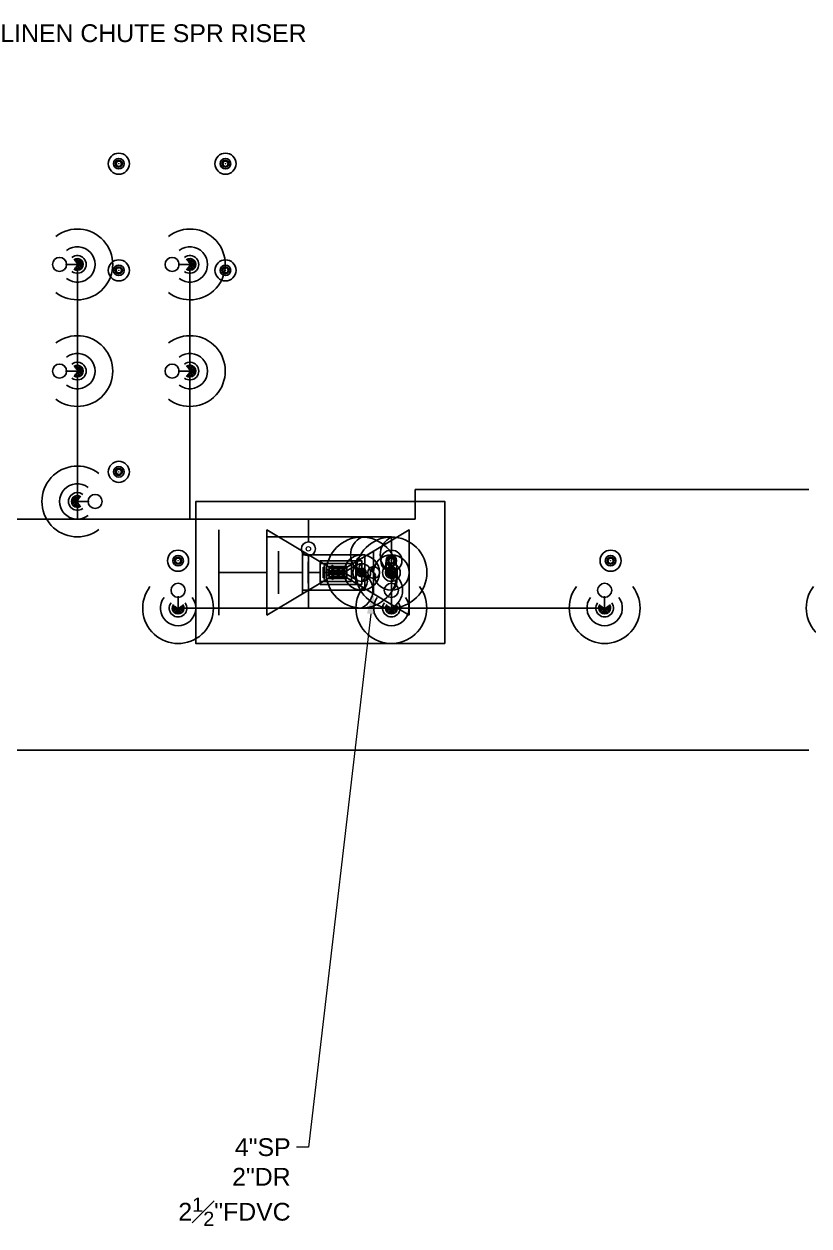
# Model space of a CAD drawing. Extents: x -3559 to 4847, y -109 to 1048.
# Drawn here: x -1932 to -1402, y -109 to 702 of the extents above; entities that cross this region are included whole.
import ezdxf
from ezdxf import colors
from ezdxf.entities.mleader import LeaderData, LeaderLine
from ezdxf.math import Vec2, Vec3

# ---------------------------------------------------------------- set-up
doc = ezdxf.new("R2010")
doc.units = 0
doc.header["$LTSCALE"] = 48
doc.header["$MEASUREMENT"] = 0
for name, color, linetype in [('F-DRNP-N', 6, 'Continuous'), ('F-DRNP-N @ 1 (1)', 6, 'Continuous'), ('F-DRNP-N @ 1 (2)', 6, 'Continuous'), ('F-DRNP-N @ 12', 6, 'Continuous'), ('F-DRNP-N @ 128', 6, 'Continuous'), ('F-DRNP-N @ 16', 6, 'Continuous'), ('F-DRNP-N @ 192', 6, 'Continuous'), ('F-DRNP-N @ 2', 6, 'Continuous'), ('F-DRNP-N @ 24', 6, 'Continuous'), ('F-DRNP-N @ 384', 6, 'Continuous'), ('F-DRNP-N @ 4', 6, 'Continuous'), ('F-DRNP-N @ 48', 6, 'Continuous'), ('F-DRNP-N @ 64', 6, 'Continuous'), ('F-DRNP-N @ 768', 6, 'Continuous'), ('F-DRNP-N @ 8', 6, 'Continuous'), ('F-DRNP-N @ 96', 6, 'Continuous'), ('F-FP-N', 2, 'Continuous'), ('F-FP-N @ 1 (1)', 2, 'Continuous'), ('F-FP-N @ 1 (2)', 2, 'Continuous'), ('F-FP-N @ 12', 2, 'Continuous'), ('F-FP-N @ 128', 2, 'Continuous'), ('F-FP-N @ 16', 2, 'Continuous'), ('F-FP-N @ 192', 2, 'Continuous'), ('F-FP-N @ 2', 2, 'Continuous'), ('F-FP-N @ 24', 2, 'Continuous'), ('F-FP-N @ 384', 2, 'Continuous'), ('F-FP-N @ 4', 2, 'Continuous'), ('F-FP-N @ 48', 2, 'Continuous'), ('F-FP-N @ 64', 2, 'Continuous'), ('F-FP-N @ 768', 2, 'Continuous'), ('F-FP-N @ 8', 2, 'Continuous'), ('F-FP-N @ 96', 2, 'Continuous'), ('F-SPRK-HEAD-N', 2, 'Continuous'), ('F-SPRK-HEAD-N @ 1 (1)', 2, 'Continuous'), ('F-SPRK-HEAD-N @ 1 (2)', 2, 'Continuous'), ('F-SPRK-HEAD-N @ 128', 2, 'Continuous'), ('F-SPRK-HEAD-N @ 192', 2, 'Continuous'), ('F-SPRK-HEAD-N @ 48', 2, 'Continuous'), ('F-SPRK-HEAD-N @ 64', 2, 'Continuous'), ('F-SPRK-HEAD-N @ 96', 2, 'Continuous'), ('F-SPRN-N', 1, 'Continuous'), ('F-SPRN-N @ 1 (1)', 1, 'Continuous'), ('F-SPRN-N @ 1 (2)', 1, 'Continuous'), ('F-SPRN-N @ 12', 1, 'Continuous'), ('F-SPRN-N @ 128', 1, 'Continuous'), ('F-SPRN-N @ 16', 1, 'Continuous'), ('F-SPRN-N @ 192', 1, 'Continuous'), ('F-SPRN-N @ 2', 1, 'Continuous'), ('F-SPRN-N @ 24', 1, 'Continuous'), ('F-SPRN-N @ 384', 1, 'Continuous'), ('F-SPRN-N @ 4', 1, 'Continuous'), ('F-SPRN-N @ 48', 1, 'Continuous'), ('F-SPRN-N @ 64', 1, 'Continuous'), ('F-SPRN-N @ 768', 1, 'Continuous'), ('F-SPRN-N @ 8', 1, 'Continuous'), ('F-SPRN-N @ 96', 1, 'Continuous')]:
    doc.layers.add(name, color=color, linetype=linetype)
doc.layers.add('G-ANNO-TEXT', color=70, linetype='Continuous', lineweight=0)
doc.styles.add('Arial', font='arial.ttf')

# ---------------------------------------------------------------- blocks, each defined once
blk = doc.blocks.new('*U15')
at = {"linetype": 'Continuous'}
blk.add_arc((0, 0), 0.0311, 232.567, 127.433, dxfattribs=at)
blk = doc.blocks.new('*U644')
at = {"layer": 'F-SPRN-N @ 1 (1)', "rotation": 270}
blk.add_blockref('*U15', (-1380, 307.74), dxfattribs=at)
at = {"layer": 'F-SPRN-N @ 1 (2)', "rotation": 270}
blk.add_blockref('*U15', (-1380, 307.74), dxfattribs=at)
at = {"layer": 'F-SPRN-N @ 12', "xscale": 12, "yscale": 12, "zscale": 12, "rotation": 270}
blk.add_blockref('*U15', (-1380, 307.74), dxfattribs=at)
at = {"layer": 'F-SPRN-N @ 128', "xscale": 128, "yscale": 128, "zscale": 128, "rotation": 270}
blk.add_blockref('*U15', (-1380, 307.74), dxfattribs=at)
at = {"layer": 'F-SPRN-N @ 16', "xscale": 16, "yscale": 16, "zscale": 16, "rotation": 270}
blk.add_blockref('*U15', (-1380, 307.74), dxfattribs=at)
at = {"layer": 'F-SPRN-N @ 192', "xscale": 192, "yscale": 192, "zscale": 192, "rotation": 270}
blk.add_blockref('*U15', (-1380, 307.74), dxfattribs=at)
at = {"layer": 'F-SPRN-N @ 2', "xscale": 2, "yscale": 2, "zscale": 2, "rotation": 270}
blk.add_blockref('*U15', (-1380, 307.74), dxfattribs=at)
at = {"layer": 'F-SPRN-N @ 24', "xscale": 24, "yscale": 24, "zscale": 24, "rotation": 270}
blk.add_blockref('*U15', (-1380, 307.74), dxfattribs=at)
at = {"layer": 'F-SPRN-N @ 384', "xscale": 384, "yscale": 384, "zscale": 384, "rotation": 270}
blk.add_blockref('*U15', (-1380, 307.74), dxfattribs=at)
at = {"layer": 'F-SPRN-N @ 4', "xscale": 4, "yscale": 4, "zscale": 4, "rotation": 270}
blk.add_blockref('*U15', (-1380, 307.74), dxfattribs=at)
at = {"layer": 'F-SPRN-N @ 48', "xscale": 48, "yscale": 48, "zscale": 48, "rotation": 270}
blk.add_blockref('*U15', (-1380, 307.74), dxfattribs=at)
at = {"layer": 'F-SPRN-N @ 64', "xscale": 64, "yscale": 64, "zscale": 64, "rotation": 270}
blk.add_blockref('*U15', (-1380, 307.74), dxfattribs=at)
at = {"layer": 'F-SPRN-N @ 768', "xscale": 768, "yscale": 768, "zscale": 768, "rotation": 270}
blk.add_blockref('*U15', (-1380, 307.74), dxfattribs=at)
at = {"layer": 'F-SPRN-N @ 8', "xscale": 8, "yscale": 8, "zscale": 8, "rotation": 270}
blk.add_blockref('*U15', (-1380, 307.74), dxfattribs=at)
at = {"layer": 'F-SPRN-N @ 96', "xscale": 96, "yscale": 96, "zscale": 96, "rotation": 270}
blk.add_blockref('*U15', (-1380, 307.74), dxfattribs=at)
blk = doc.blocks.new('*U14')
blk.add_circle((0, 0), 0.0371)
blk = doc.blocks.new('*U647')
at = {"layer": 'F-SPRK-HEAD-N @ 1 (1)'}
blk.add_blockref('*U14', (-1828, 339.74), dxfattribs=at)
at = {"layer": 'F-SPRK-HEAD-N @ 1 (2)'}
blk.add_blockref('*U14', (-1828, 339.74), dxfattribs=at)
at = {"layer": 'F-SPRK-HEAD-N @ 128', "xscale": 128, "yscale": 128, "zscale": 128}
blk.add_blockref('*U14', (-1828, 319.74), dxfattribs=at)
at = {"layer": 'F-SPRK-HEAD-N @ 192', "xscale": 192, "yscale": 192, "zscale": 192}
blk.add_blockref('*U14', (-1828, 339.74), dxfattribs=at)
at = {"layer": 'F-SPRK-HEAD-N @ 48', "xscale": 48, "yscale": 48, "zscale": 48}
blk.add_blockref('*U14', (-1828, 339.74), dxfattribs=at)
at = {"layer": 'F-SPRK-HEAD-N @ 64', "xscale": 64, "yscale": 64, "zscale": 64}
blk.add_blockref('*U14', (-1828, 339.74), dxfattribs=at)
at = {"layer": 'F-SPRK-HEAD-N @ 96', "xscale": 96, "yscale": 96, "zscale": 96}
blk.add_blockref('*U14', (-1828, 339.74), dxfattribs=at)
blk = doc.blocks.new('*U648')
at = {"layer": 'F-SPRK-HEAD-N @ 1 (1)'}
blk.add_blockref('*U14', (-1684, 339.74), dxfattribs=at)
at = {"layer": 'F-SPRK-HEAD-N @ 1 (2)'}
blk.add_blockref('*U14', (-1684, 339.74), dxfattribs=at)
at = {"layer": 'F-SPRK-HEAD-N @ 128', "xscale": 128, "yscale": 128, "zscale": 128}
blk.add_blockref('*U14', (-1684, 319.74), dxfattribs=at)
at = {"layer": 'F-SPRK-HEAD-N @ 192', "xscale": 192, "yscale": 192, "zscale": 192}
blk.add_blockref('*U14', (-1684, 339.74), dxfattribs=at)
at = {"layer": 'F-SPRK-HEAD-N @ 48', "xscale": 48, "yscale": 48, "zscale": 48}
blk.add_blockref('*U14', (-1684, 339.74), dxfattribs=at)
at = {"layer": 'F-SPRK-HEAD-N @ 64', "xscale": 64, "yscale": 64, "zscale": 64}
blk.add_blockref('*U14', (-1684, 339.74), dxfattribs=at)
at = {"layer": 'F-SPRK-HEAD-N @ 96', "xscale": 96, "yscale": 96, "zscale": 96}
blk.add_blockref('*U14', (-1684, 339.74), dxfattribs=at)
blk = doc.blocks.new('*U649')
at = {"layer": 'F-SPRK-HEAD-N @ 1 (1)'}
blk.add_blockref('*U14', (-1536, 339.74), dxfattribs=at)
at = {"layer": 'F-SPRK-HEAD-N @ 1 (2)'}
blk.add_blockref('*U14', (-1536, 339.74), dxfattribs=at)
at = {"layer": 'F-SPRK-HEAD-N @ 128', "xscale": 128, "yscale": 128, "zscale": 128}
blk.add_blockref('*U14', (-1540, 319.74), dxfattribs=at)
at = {"layer": 'F-SPRK-HEAD-N @ 192', "xscale": 192, "yscale": 192, "zscale": 192}
blk.add_blockref('*U14', (-1536, 339.74), dxfattribs=at)
at = {"layer": 'F-SPRK-HEAD-N @ 48', "xscale": 48, "yscale": 48, "zscale": 48}
blk.add_blockref('*U14', (-1536, 339.74), dxfattribs=at)
at = {"layer": 'F-SPRK-HEAD-N @ 64', "xscale": 64, "yscale": 64, "zscale": 64}
blk.add_blockref('*U14', (-1536, 339.74), dxfattribs=at)
at = {"layer": 'F-SPRK-HEAD-N @ 96', "xscale": 96, "yscale": 96, "zscale": 96}
blk.add_blockref('*U14', (-1536, 339.74), dxfattribs=at)
blk = doc.blocks.new('*U650')
at = {"layer": 'F-SPRN-N @ 1 (1)', "rotation": 270}
blk.add_blockref('*U15', (-1828, 307.74), dxfattribs=at)
at = {"layer": 'F-SPRN-N @ 1 (2)', "rotation": 270}
blk.add_blockref('*U15', (-1828, 307.74), dxfattribs=at)
at = {"layer": 'F-SPRN-N @ 12', "xscale": 12, "yscale": 12, "zscale": 12, "rotation": 270}
blk.add_blockref('*U15', (-1828, 307.74), dxfattribs=at)
at = {"layer": 'F-SPRN-N @ 128', "xscale": 128, "yscale": 128, "zscale": 128, "rotation": 270}
blk.add_blockref('*U15', (-1828, 307.74), dxfattribs=at)
at = {"layer": 'F-SPRN-N @ 16', "xscale": 16, "yscale": 16, "zscale": 16, "rotation": 270}
blk.add_blockref('*U15', (-1828, 307.74), dxfattribs=at)
at = {"layer": 'F-SPRN-N @ 192', "xscale": 192, "yscale": 192, "zscale": 192, "rotation": 270}
blk.add_blockref('*U15', (-1828, 307.74), dxfattribs=at)
at = {"layer": 'F-SPRN-N @ 2', "xscale": 2, "yscale": 2, "zscale": 2, "rotation": 270}
blk.add_blockref('*U15', (-1828, 307.74), dxfattribs=at)
at = {"layer": 'F-SPRN-N @ 24', "xscale": 24, "yscale": 24, "zscale": 24, "rotation": 270}
blk.add_blockref('*U15', (-1828, 307.74), dxfattribs=at)
at = {"layer": 'F-SPRN-N @ 384', "xscale": 384, "yscale": 384, "zscale": 384, "rotation": 270}
blk.add_blockref('*U15', (-1828, 307.74), dxfattribs=at)
at = {"layer": 'F-SPRN-N @ 4', "xscale": 4, "yscale": 4, "zscale": 4, "rotation": 270}
blk.add_blockref('*U15', (-1828, 307.74), dxfattribs=at)
at = {"layer": 'F-SPRN-N @ 48', "xscale": 48, "yscale": 48, "zscale": 48, "rotation": 270}
blk.add_blockref('*U15', (-1828, 307.74), dxfattribs=at)
at = {"layer": 'F-SPRN-N @ 64', "xscale": 64, "yscale": 64, "zscale": 64, "rotation": 270}
blk.add_blockref('*U15', (-1828, 307.74), dxfattribs=at)
at = {"layer": 'F-SPRN-N @ 768', "xscale": 768, "yscale": 768, "zscale": 768, "rotation": 270}
blk.add_blockref('*U15', (-1828, 307.74), dxfattribs=at)
at = {"layer": 'F-SPRN-N @ 8', "xscale": 8, "yscale": 8, "zscale": 8, "rotation": 270}
blk.add_blockref('*U15', (-1828, 307.74), dxfattribs=at)
at = {"layer": 'F-SPRN-N @ 96', "xscale": 96, "yscale": 96, "zscale": 96, "rotation": 270}
blk.add_blockref('*U15', (-1828, 307.74), dxfattribs=at)
blk = doc.blocks.new('*U651')
at = {"layer": 'F-SPRN-N @ 1 (1)', "rotation": 270}
blk.add_blockref('*U15', (-1684, 307.74), dxfattribs=at)
at = {"layer": 'F-SPRN-N @ 1 (2)', "rotation": 270}
blk.add_blockref('*U15', (-1684, 307.74), dxfattribs=at)
at = {"layer": 'F-SPRN-N @ 12', "xscale": 12, "yscale": 12, "zscale": 12, "rotation": 270}
blk.add_blockref('*U15', (-1684, 307.74), dxfattribs=at)
at = {"layer": 'F-SPRN-N @ 128', "xscale": 128, "yscale": 128, "zscale": 128, "rotation": 270}
blk.add_blockref('*U15', (-1684, 307.74), dxfattribs=at)
at = {"layer": 'F-SPRN-N @ 16', "xscale": 16, "yscale": 16, "zscale": 16, "rotation": 270}
blk.add_blockref('*U15', (-1684, 307.74), dxfattribs=at)
at = {"layer": 'F-SPRN-N @ 192', "xscale": 192, "yscale": 192, "zscale": 192, "rotation": 270}
blk.add_blockref('*U15', (-1684, 307.74), dxfattribs=at)
at = {"layer": 'F-SPRN-N @ 2', "xscale": 2, "yscale": 2, "zscale": 2, "rotation": 270}
blk.add_blockref('*U15', (-1684, 307.74), dxfattribs=at)
at = {"layer": 'F-SPRN-N @ 24', "xscale": 24, "yscale": 24, "zscale": 24, "rotation": 270}
blk.add_blockref('*U15', (-1684, 307.74), dxfattribs=at)
at = {"layer": 'F-SPRN-N @ 384', "xscale": 384, "yscale": 384, "zscale": 384, "rotation": 270}
blk.add_blockref('*U15', (-1684, 307.74), dxfattribs=at)
at = {"layer": 'F-SPRN-N @ 4', "xscale": 4, "yscale": 4, "zscale": 4, "rotation": 270}
blk.add_blockref('*U15', (-1684, 307.74), dxfattribs=at)
at = {"layer": 'F-SPRN-N @ 48', "xscale": 48, "yscale": 48, "zscale": 48, "rotation": 270}
blk.add_blockref('*U15', (-1684, 307.74), dxfattribs=at)
at = {"layer": 'F-SPRN-N @ 64', "xscale": 64, "yscale": 64, "zscale": 64, "rotation": 270}
blk.add_blockref('*U15', (-1684, 307.74), dxfattribs=at)
at = {"layer": 'F-SPRN-N @ 768', "xscale": 768, "yscale": 768, "zscale": 768, "rotation": 270}
blk.add_blockref('*U15', (-1684, 307.74), dxfattribs=at)
at = {"layer": 'F-SPRN-N @ 8', "xscale": 8, "yscale": 8, "zscale": 8, "rotation": 270}
blk.add_blockref('*U15', (-1684, 307.74), dxfattribs=at)
at = {"layer": 'F-SPRN-N @ 96', "xscale": 96, "yscale": 96, "zscale": 96, "rotation": 270}
blk.add_blockref('*U15', (-1684, 307.74), dxfattribs=at)
blk = doc.blocks.new('*U652')
at = {"layer": 'F-SPRN-N @ 1 (1)', "rotation": 270}
blk.add_blockref('*U15', (-1540, 307.74), dxfattribs=at)
at = {"layer": 'F-SPRN-N @ 1 (2)', "rotation": 270}
blk.add_blockref('*U15', (-1540, 307.74), dxfattribs=at)
at = {"layer": 'F-SPRN-N @ 12', "xscale": 12, "yscale": 12, "zscale": 12, "rotation": 270}
blk.add_blockref('*U15', (-1540, 307.74), dxfattribs=at)
at = {"layer": 'F-SPRN-N @ 128', "xscale": 128, "yscale": 128, "zscale": 128, "rotation": 270}
blk.add_blockref('*U15', (-1540, 307.74), dxfattribs=at)
at = {"layer": 'F-SPRN-N @ 16', "xscale": 16, "yscale": 16, "zscale": 16, "rotation": 270}
blk.add_blockref('*U15', (-1540, 307.74), dxfattribs=at)
at = {"layer": 'F-SPRN-N @ 192', "xscale": 192, "yscale": 192, "zscale": 192, "rotation": 270}
blk.add_blockref('*U15', (-1540, 307.74), dxfattribs=at)
at = {"layer": 'F-SPRN-N @ 2', "xscale": 2, "yscale": 2, "zscale": 2, "rotation": 270}
blk.add_blockref('*U15', (-1540, 307.74), dxfattribs=at)
at = {"layer": 'F-SPRN-N @ 24', "xscale": 24, "yscale": 24, "zscale": 24, "rotation": 270}
blk.add_blockref('*U15', (-1540, 307.74), dxfattribs=at)
at = {"layer": 'F-SPRN-N @ 384', "xscale": 384, "yscale": 384, "zscale": 384, "rotation": 270}
blk.add_blockref('*U15', (-1540, 307.74), dxfattribs=at)
at = {"layer": 'F-SPRN-N @ 4', "xscale": 4, "yscale": 4, "zscale": 4, "rotation": 270}
blk.add_blockref('*U15', (-1540, 307.74), dxfattribs=at)
at = {"layer": 'F-SPRN-N @ 48', "xscale": 48, "yscale": 48, "zscale": 48, "rotation": 270}
blk.add_blockref('*U15', (-1540, 307.74), dxfattribs=at)
at = {"layer": 'F-SPRN-N @ 64', "xscale": 64, "yscale": 64, "zscale": 64, "rotation": 270}
blk.add_blockref('*U15', (-1540, 307.74), dxfattribs=at)
at = {"layer": 'F-SPRN-N @ 768', "xscale": 768, "yscale": 768, "zscale": 768, "rotation": 270}
blk.add_blockref('*U15', (-1540, 307.74), dxfattribs=at)
at = {"layer": 'F-SPRN-N @ 8', "xscale": 8, "yscale": 8, "zscale": 8, "rotation": 270}
blk.add_blockref('*U15', (-1540, 307.74), dxfattribs=at)
at = {"layer": 'F-SPRN-N @ 96', "xscale": 96, "yscale": 96, "zscale": 96, "rotation": 270}
blk.add_blockref('*U15', (-1540, 307.74), dxfattribs=at)
blk = doc.blocks.new('*U672')
at = {"layer": 'F-SPRK-HEAD-N @ 1 (1)'}
blk.add_blockref('*U14', (-1868, 399.74), dxfattribs=at)
at = {"layer": 'F-SPRK-HEAD-N @ 1 (2)'}
blk.add_blockref('*U14', (-1868, 399.74), dxfattribs=at)
at = {"layer": 'F-SPRK-HEAD-N @ 128', "xscale": 128, "yscale": 128, "zscale": 128}
blk.add_blockref('*U14', (-1884, 379.74), dxfattribs=at)
at = {"layer": 'F-SPRK-HEAD-N @ 192', "xscale": 192, "yscale": 192, "zscale": 192}
blk.add_blockref('*U14', (-1868, 399.74), dxfattribs=at)
at = {"layer": 'F-SPRK-HEAD-N @ 48', "xscale": 48, "yscale": 48, "zscale": 48}
blk.add_blockref('*U14', (-1868, 399.74), dxfattribs=at)
at = {"layer": 'F-SPRK-HEAD-N @ 64', "xscale": 64, "yscale": 64, "zscale": 64}
blk.add_blockref('*U14', (-1868, 399.74), dxfattribs=at)
at = {"layer": 'F-SPRK-HEAD-N @ 96', "xscale": 96, "yscale": 96, "zscale": 96}
blk.add_blockref('*U14', (-1868, 399.74), dxfattribs=at)
blk = doc.blocks.new('*U673')
at = {"layer": 'F-SPRK-HEAD-N @ 1 (1)'}
blk.add_blockref('*U14', (-1868, 607.74), dxfattribs=at)
at = {"layer": 'F-SPRK-HEAD-N @ 1 (2)'}
blk.add_blockref('*U14', (-1868, 607.74), dxfattribs=at)
at = {"layer": 'F-SPRK-HEAD-N @ 128', "xscale": 128, "yscale": 128, "zscale": 128}
blk.add_blockref('*U14', (-1908, 539.74), dxfattribs=at)
at = {"layer": 'F-SPRK-HEAD-N @ 192', "xscale": 192, "yscale": 192, "zscale": 192}
blk.add_blockref('*U14', (-1868, 607.74), dxfattribs=at)
at = {"layer": 'F-SPRK-HEAD-N @ 48', "xscale": 48, "yscale": 48, "zscale": 48}
blk.add_blockref('*U14', (-1868, 607.74), dxfattribs=at)
at = {"layer": 'F-SPRK-HEAD-N @ 64', "xscale": 64, "yscale": 64, "zscale": 64}
blk.add_blockref('*U14', (-1868, 607.74), dxfattribs=at)
at = {"layer": 'F-SPRK-HEAD-N @ 96', "xscale": 96, "yscale": 96, "zscale": 96}
blk.add_blockref('*U14', (-1868, 607.74), dxfattribs=at)
blk = doc.blocks.new('*U682')
at = {"layer": 'F-SPRK-HEAD-N @ 1 (1)'}
blk.add_blockref('*U14', (-1796, 607.74), dxfattribs=at)
at = {"layer": 'F-SPRK-HEAD-N @ 1 (2)'}
blk.add_blockref('*U14', (-1796, 607.74), dxfattribs=at)
at = {"layer": 'F-SPRK-HEAD-N @ 128', "xscale": 128, "yscale": 128, "zscale": 128}
blk.add_blockref('*U14', (-1832, 539.74), dxfattribs=at)
at = {"layer": 'F-SPRK-HEAD-N @ 192', "xscale": 192, "yscale": 192, "zscale": 192}
blk.add_blockref('*U14', (-1796, 607.74), dxfattribs=at)
at = {"layer": 'F-SPRK-HEAD-N @ 48', "xscale": 48, "yscale": 48, "zscale": 48}
blk.add_blockref('*U14', (-1796, 607.74), dxfattribs=at)
at = {"layer": 'F-SPRK-HEAD-N @ 64', "xscale": 64, "yscale": 64, "zscale": 64}
blk.add_blockref('*U14', (-1796, 607.74), dxfattribs=at)
at = {"layer": 'F-SPRK-HEAD-N @ 96', "xscale": 96, "yscale": 96, "zscale": 96}
blk.add_blockref('*U14', (-1796, 607.74), dxfattribs=at)
blk = doc.blocks.new('*U683')
at = {"layer": 'F-SPRK-HEAD-N @ 1 (1)'}
blk.add_blockref('*U14', (-1868, 535.74), dxfattribs=at)
at = {"layer": 'F-SPRK-HEAD-N @ 1 (2)'}
blk.add_blockref('*U14', (-1868, 535.74), dxfattribs=at)
at = {"layer": 'F-SPRK-HEAD-N @ 128', "xscale": 128, "yscale": 128, "zscale": 128}
blk.add_blockref('*U14', (-1908, 467.74), dxfattribs=at)
at = {"layer": 'F-SPRK-HEAD-N @ 192', "xscale": 192, "yscale": 192, "zscale": 192}
blk.add_blockref('*U14', (-1868, 535.74), dxfattribs=at)
at = {"layer": 'F-SPRK-HEAD-N @ 48', "xscale": 48, "yscale": 48, "zscale": 48}
blk.add_blockref('*U14', (-1868, 535.74), dxfattribs=at)
at = {"layer": 'F-SPRK-HEAD-N @ 64', "xscale": 64, "yscale": 64, "zscale": 64}
blk.add_blockref('*U14', (-1868, 535.74), dxfattribs=at)
at = {"layer": 'F-SPRK-HEAD-N @ 96', "xscale": 96, "yscale": 96, "zscale": 96}
blk.add_blockref('*U14', (-1868, 535.74), dxfattribs=at)
blk = doc.blocks.new('*U684')
at = {"layer": 'F-SPRK-HEAD-N @ 1 (1)'}
blk.add_blockref('*U14', (-1796, 535.74), dxfattribs=at)
at = {"layer": 'F-SPRK-HEAD-N @ 1 (2)'}
blk.add_blockref('*U14', (-1796, 535.74), dxfattribs=at)
at = {"layer": 'F-SPRK-HEAD-N @ 128', "xscale": 128, "yscale": 128, "zscale": 128}
blk.add_blockref('*U14', (-1832, 467.74), dxfattribs=at)
at = {"layer": 'F-SPRK-HEAD-N @ 192', "xscale": 192, "yscale": 192, "zscale": 192}
blk.add_blockref('*U14', (-1796, 535.74), dxfattribs=at)
at = {"layer": 'F-SPRK-HEAD-N @ 48', "xscale": 48, "yscale": 48, "zscale": 48}
blk.add_blockref('*U14', (-1796, 535.74), dxfattribs=at)
at = {"layer": 'F-SPRK-HEAD-N @ 64', "xscale": 64, "yscale": 64, "zscale": 64}
blk.add_blockref('*U14', (-1796, 535.74), dxfattribs=at)
at = {"layer": 'F-SPRK-HEAD-N @ 96', "xscale": 96, "yscale": 96, "zscale": 96}
blk.add_blockref('*U14', (-1796, 535.74), dxfattribs=at)
blk = doc.blocks.new('*U18')
blk.add_circle((0, 0), 0.0371)
at = {"color": 7, "lineweight": 0}
blk.add_circle((0, 0), 0.0117, dxfattribs=at)
blk = doc.blocks.new('*U695')
at = {"layer": 'F-SPRN-N @ 1 (1)'}
blk.add_blockref('*U15', (-1896, 539.74), dxfattribs=at)
at = {"layer": 'F-SPRN-N @ 1 (2)'}
blk.add_blockref('*U15', (-1896, 539.74), dxfattribs=at)
at = {"layer": 'F-SPRN-N @ 12', "xscale": 12, "yscale": 12, "zscale": 12}
blk.add_blockref('*U15', (-1896, 539.74), dxfattribs=at)
at = {"layer": 'F-SPRN-N @ 128', "xscale": 128, "yscale": 128, "zscale": 128}
blk.add_blockref('*U15', (-1896, 539.74), dxfattribs=at)
at = {"layer": 'F-SPRN-N @ 16', "xscale": 16, "yscale": 16, "zscale": 16}
blk.add_blockref('*U15', (-1896, 539.74), dxfattribs=at)
at = {"layer": 'F-SPRN-N @ 192', "xscale": 192, "yscale": 192, "zscale": 192}
blk.add_blockref('*U15', (-1896, 539.74), dxfattribs=at)
at = {"layer": 'F-SPRN-N @ 2', "xscale": 2, "yscale": 2, "zscale": 2}
blk.add_blockref('*U15', (-1896, 539.74), dxfattribs=at)
at = {"layer": 'F-SPRN-N @ 24', "xscale": 24, "yscale": 24, "zscale": 24}
blk.add_blockref('*U15', (-1896, 539.74), dxfattribs=at)
at = {"layer": 'F-SPRN-N @ 384', "xscale": 384, "yscale": 384, "zscale": 384}
blk.add_blockref('*U15', (-1896, 539.74), dxfattribs=at)
at = {"layer": 'F-SPRN-N @ 4', "xscale": 4, "yscale": 4, "zscale": 4}
blk.add_blockref('*U15', (-1896, 539.74), dxfattribs=at)
at = {"layer": 'F-SPRN-N @ 48', "xscale": 48, "yscale": 48, "zscale": 48}
blk.add_blockref('*U15', (-1896, 539.74), dxfattribs=at)
at = {"layer": 'F-SPRN-N @ 64', "xscale": 64, "yscale": 64, "zscale": 64}
blk.add_blockref('*U15', (-1896, 539.74), dxfattribs=at)
at = {"layer": 'F-SPRN-N @ 768', "xscale": 768, "yscale": 768, "zscale": 768}
blk.add_blockref('*U15', (-1896, 539.74), dxfattribs=at)
at = {"layer": 'F-SPRN-N @ 8', "xscale": 8, "yscale": 8, "zscale": 8}
blk.add_blockref('*U15', (-1896, 539.74), dxfattribs=at)
at = {"layer": 'F-SPRN-N @ 96', "xscale": 96, "yscale": 96, "zscale": 96}
blk.add_blockref('*U15', (-1896, 539.74), dxfattribs=at)
blk = doc.blocks.new('*U696')
at = {"layer": 'F-SPRN-N @ 1 (1)'}
blk.add_blockref('*U15', (-1896, 467.74), dxfattribs=at)
at = {"layer": 'F-SPRN-N @ 1 (2)'}
blk.add_blockref('*U15', (-1896, 467.74), dxfattribs=at)
at = {"layer": 'F-SPRN-N @ 12', "xscale": 12, "yscale": 12, "zscale": 12}
blk.add_blockref('*U15', (-1896, 467.74), dxfattribs=at)
at = {"layer": 'F-SPRN-N @ 128', "xscale": 128, "yscale": 128, "zscale": 128}
blk.add_blockref('*U15', (-1896, 467.74), dxfattribs=at)
at = {"layer": 'F-SPRN-N @ 16', "xscale": 16, "yscale": 16, "zscale": 16}
blk.add_blockref('*U15', (-1896, 467.74), dxfattribs=at)
at = {"layer": 'F-SPRN-N @ 192', "xscale": 192, "yscale": 192, "zscale": 192}
blk.add_blockref('*U15', (-1896, 467.74), dxfattribs=at)
at = {"layer": 'F-SPRN-N @ 2', "xscale": 2, "yscale": 2, "zscale": 2}
blk.add_blockref('*U15', (-1896, 467.74), dxfattribs=at)
at = {"layer": 'F-SPRN-N @ 24', "xscale": 24, "yscale": 24, "zscale": 24}
blk.add_blockref('*U15', (-1896, 467.74), dxfattribs=at)
at = {"layer": 'F-SPRN-N @ 384', "xscale": 384, "yscale": 384, "zscale": 384}
blk.add_blockref('*U15', (-1896, 467.74), dxfattribs=at)
at = {"layer": 'F-SPRN-N @ 4', "xscale": 4, "yscale": 4, "zscale": 4}
blk.add_blockref('*U15', (-1896, 467.74), dxfattribs=at)
at = {"layer": 'F-SPRN-N @ 48', "xscale": 48, "yscale": 48, "zscale": 48}
blk.add_blockref('*U15', (-1896, 467.74), dxfattribs=at)
at = {"layer": 'F-SPRN-N @ 64', "xscale": 64, "yscale": 64, "zscale": 64}
blk.add_blockref('*U15', (-1896, 467.74), dxfattribs=at)
at = {"layer": 'F-SPRN-N @ 768', "xscale": 768, "yscale": 768, "zscale": 768}
blk.add_blockref('*U15', (-1896, 467.74), dxfattribs=at)
at = {"layer": 'F-SPRN-N @ 8', "xscale": 8, "yscale": 8, "zscale": 8}
blk.add_blockref('*U15', (-1896, 467.74), dxfattribs=at)
at = {"layer": 'F-SPRN-N @ 96', "xscale": 96, "yscale": 96, "zscale": 96}
blk.add_blockref('*U15', (-1896, 467.74), dxfattribs=at)
blk = doc.blocks.new('*U697')
at = {"layer": 'F-SPRN-N @ 1 (1)'}
blk.add_blockref('*U15', (-1820, 467.74), dxfattribs=at)
at = {"layer": 'F-SPRN-N @ 1 (2)'}
blk.add_blockref('*U15', (-1820, 467.74), dxfattribs=at)
at = {"layer": 'F-SPRN-N @ 12', "xscale": 12, "yscale": 12, "zscale": 12}
blk.add_blockref('*U15', (-1820, 467.74), dxfattribs=at)
at = {"layer": 'F-SPRN-N @ 128', "xscale": 128, "yscale": 128, "zscale": 128}
blk.add_blockref('*U15', (-1820, 467.74), dxfattribs=at)
at = {"layer": 'F-SPRN-N @ 16', "xscale": 16, "yscale": 16, "zscale": 16}
blk.add_blockref('*U15', (-1820, 467.74), dxfattribs=at)
at = {"layer": 'F-SPRN-N @ 192', "xscale": 192, "yscale": 192, "zscale": 192}
blk.add_blockref('*U15', (-1820, 467.74), dxfattribs=at)
at = {"layer": 'F-SPRN-N @ 2', "xscale": 2, "yscale": 2, "zscale": 2}
blk.add_blockref('*U15', (-1820, 467.74), dxfattribs=at)
at = {"layer": 'F-SPRN-N @ 24', "xscale": 24, "yscale": 24, "zscale": 24}
blk.add_blockref('*U15', (-1820, 467.74), dxfattribs=at)
at = {"layer": 'F-SPRN-N @ 384', "xscale": 384, "yscale": 384, "zscale": 384}
blk.add_blockref('*U15', (-1820, 467.74), dxfattribs=at)
at = {"layer": 'F-SPRN-N @ 4', "xscale": 4, "yscale": 4, "zscale": 4}
blk.add_blockref('*U15', (-1820, 467.74), dxfattribs=at)
at = {"layer": 'F-SPRN-N @ 48', "xscale": 48, "yscale": 48, "zscale": 48}
blk.add_blockref('*U15', (-1820, 467.74), dxfattribs=at)
at = {"layer": 'F-SPRN-N @ 64', "xscale": 64, "yscale": 64, "zscale": 64}
blk.add_blockref('*U15', (-1820, 467.74), dxfattribs=at)
at = {"layer": 'F-SPRN-N @ 768', "xscale": 768, "yscale": 768, "zscale": 768}
blk.add_blockref('*U15', (-1820, 467.74), dxfattribs=at)
at = {"layer": 'F-SPRN-N @ 8', "xscale": 8, "yscale": 8, "zscale": 8}
blk.add_blockref('*U15', (-1820, 467.74), dxfattribs=at)
at = {"layer": 'F-SPRN-N @ 96', "xscale": 96, "yscale": 96, "zscale": 96}
blk.add_blockref('*U15', (-1820, 467.74), dxfattribs=at)
blk = doc.blocks.new('*U698')
at = {"layer": 'F-SPRN-N @ 1 (1)'}
blk.add_blockref('*U15', (-1820, 539.74), dxfattribs=at)
at = {"layer": 'F-SPRN-N @ 1 (2)'}
blk.add_blockref('*U15', (-1820, 539.74), dxfattribs=at)
at = {"layer": 'F-SPRN-N @ 12', "xscale": 12, "yscale": 12, "zscale": 12}
blk.add_blockref('*U15', (-1820, 539.74), dxfattribs=at)
at = {"layer": 'F-SPRN-N @ 128', "xscale": 128, "yscale": 128, "zscale": 128}
blk.add_blockref('*U15', (-1820, 539.74), dxfattribs=at)
at = {"layer": 'F-SPRN-N @ 16', "xscale": 16, "yscale": 16, "zscale": 16}
blk.add_blockref('*U15', (-1820, 539.74), dxfattribs=at)
at = {"layer": 'F-SPRN-N @ 192', "xscale": 192, "yscale": 192, "zscale": 192}
blk.add_blockref('*U15', (-1820, 539.74), dxfattribs=at)
at = {"layer": 'F-SPRN-N @ 2', "xscale": 2, "yscale": 2, "zscale": 2}
blk.add_blockref('*U15', (-1820, 539.74), dxfattribs=at)
at = {"layer": 'F-SPRN-N @ 24', "xscale": 24, "yscale": 24, "zscale": 24}
blk.add_blockref('*U15', (-1820, 539.74), dxfattribs=at)
at = {"layer": 'F-SPRN-N @ 384', "xscale": 384, "yscale": 384, "zscale": 384}
blk.add_blockref('*U15', (-1820, 539.74), dxfattribs=at)
at = {"layer": 'F-SPRN-N @ 4', "xscale": 4, "yscale": 4, "zscale": 4}
blk.add_blockref('*U15', (-1820, 539.74), dxfattribs=at)
at = {"layer": 'F-SPRN-N @ 48', "xscale": 48, "yscale": 48, "zscale": 48}
blk.add_blockref('*U15', (-1820, 539.74), dxfattribs=at)
at = {"layer": 'F-SPRN-N @ 64', "xscale": 64, "yscale": 64, "zscale": 64}
blk.add_blockref('*U15', (-1820, 539.74), dxfattribs=at)
at = {"layer": 'F-SPRN-N @ 768', "xscale": 768, "yscale": 768, "zscale": 768}
blk.add_blockref('*U15', (-1820, 539.74), dxfattribs=at)
at = {"layer": 'F-SPRN-N @ 8', "xscale": 8, "yscale": 8, "zscale": 8}
blk.add_blockref('*U15', (-1820, 539.74), dxfattribs=at)
at = {"layer": 'F-SPRN-N @ 96', "xscale": 96, "yscale": 96, "zscale": 96}
blk.add_blockref('*U15', (-1820, 539.74), dxfattribs=at)
blk = doc.blocks.new('*U699')
at = {"layer": 'F-SPRN-N @ 1 (1)', "rotation": 180}
blk.add_blockref('*U15', (-1896, 379.74), dxfattribs=at)
at = {"layer": 'F-SPRN-N @ 1 (2)', "rotation": 180}
blk.add_blockref('*U15', (-1896, 379.74), dxfattribs=at)
at = {"layer": 'F-SPRN-N @ 12', "xscale": 12, "yscale": 12, "zscale": 12, "rotation": 180}
blk.add_blockref('*U15', (-1896, 379.74), dxfattribs=at)
at = {"layer": 'F-SPRN-N @ 128', "xscale": 128, "yscale": 128, "zscale": 128, "rotation": 180}
blk.add_blockref('*U15', (-1896, 379.74), dxfattribs=at)
at = {"layer": 'F-SPRN-N @ 16', "xscale": 16, "yscale": 16, "zscale": 16, "rotation": 180}
blk.add_blockref('*U15', (-1896, 379.74), dxfattribs=at)
at = {"layer": 'F-SPRN-N @ 192', "xscale": 192, "yscale": 192, "zscale": 192, "rotation": 180}
blk.add_blockref('*U15', (-1896, 379.74), dxfattribs=at)
at = {"layer": 'F-SPRN-N @ 2', "xscale": 2, "yscale": 2, "zscale": 2, "rotation": 180}
blk.add_blockref('*U15', (-1896, 379.74), dxfattribs=at)
at = {"layer": 'F-SPRN-N @ 24', "xscale": 24, "yscale": 24, "zscale": 24, "rotation": 180}
blk.add_blockref('*U15', (-1896, 379.74), dxfattribs=at)
at = {"layer": 'F-SPRN-N @ 384', "xscale": 384, "yscale": 384, "zscale": 384, "rotation": 180}
blk.add_blockref('*U15', (-1896, 379.74), dxfattribs=at)
at = {"layer": 'F-SPRN-N @ 4', "xscale": 4, "yscale": 4, "zscale": 4, "rotation": 180}
blk.add_blockref('*U15', (-1896, 379.74), dxfattribs=at)
at = {"layer": 'F-SPRN-N @ 48', "xscale": 48, "yscale": 48, "zscale": 48, "rotation": 180}
blk.add_blockref('*U15', (-1896, 379.74), dxfattribs=at)
at = {"layer": 'F-SPRN-N @ 64', "xscale": 64, "yscale": 64, "zscale": 64, "rotation": 180}
blk.add_blockref('*U15', (-1896, 379.74), dxfattribs=at)
at = {"layer": 'F-SPRN-N @ 768', "xscale": 768, "yscale": 768, "zscale": 768, "rotation": 180}
blk.add_blockref('*U15', (-1896, 379.74), dxfattribs=at)
at = {"layer": 'F-SPRN-N @ 8', "xscale": 8, "yscale": 8, "zscale": 8, "rotation": 180}
blk.add_blockref('*U15', (-1896, 379.74), dxfattribs=at)
at = {"layer": 'F-SPRN-N @ 96', "xscale": 96, "yscale": 96, "zscale": 96, "rotation": 180}
blk.add_blockref('*U15', (-1896, 379.74), dxfattribs=at)
blk = doc.blocks.new('*U6')
blk.add_lwpolyline([(0, 0.0311, 0.634258), (0, 0, -0.634258), (0, -0.0311)], format="xyb")
blk.add_circle((0, 0), 0.0312)
blk = doc.blocks.new('*U715')
at = {"layer": 'F-FP-N @ 1 (1)'}
blk.add_blockref('*U6', (-1704, 331.74), dxfattribs=at)
at = {"layer": 'F-FP-N @ 1 (2)'}
blk.add_blockref('*U6', (-1704, 331.74), dxfattribs=at)
at = {"layer": 'F-FP-N @ 12', "xscale": 12, "yscale": 12, "zscale": 12}
blk.add_blockref('*U6', (-1704, 331.74), dxfattribs=at)
at = {"layer": 'F-FP-N @ 128', "xscale": 128, "yscale": 128, "zscale": 128}
blk.add_blockref('*U6', (-1696, 331.74), dxfattribs=at)
at = {"layer": 'F-FP-N @ 16', "xscale": 16, "yscale": 16, "zscale": 16}
blk.add_blockref('*U6', (-1704, 331.74), dxfattribs=at)
at = {"layer": 'F-FP-N @ 192', "xscale": 192, "yscale": 192, "zscale": 192}
blk.add_blockref('*U6', (-1704, 331.74), dxfattribs=at)
at = {"layer": 'F-FP-N @ 2', "xscale": 2, "yscale": 2, "zscale": 2}
blk.add_blockref('*U6', (-1704, 331.74), dxfattribs=at)
at = {"layer": 'F-FP-N @ 24', "xscale": 24, "yscale": 24, "zscale": 24}
blk.add_blockref('*U6', (-1704, 331.74), dxfattribs=at)
at = {"layer": 'F-FP-N @ 384', "xscale": 384, "yscale": 384, "zscale": 384}
blk.add_blockref('*U6', (-1704, 331.74), dxfattribs=at)
at = {"layer": 'F-FP-N @ 4', "xscale": 4, "yscale": 4, "zscale": 4}
blk.add_blockref('*U6', (-1704, 331.74), dxfattribs=at)
at = {"layer": 'F-FP-N @ 48', "xscale": 48, "yscale": 48, "zscale": 48}
blk.add_blockref('*U6', (-1704, 331.74), dxfattribs=at)
at = {"layer": 'F-FP-N @ 64', "xscale": 64, "yscale": 64, "zscale": 64}
blk.add_blockref('*U6', (-1704, 331.74), dxfattribs=at)
at = {"layer": 'F-FP-N @ 768', "xscale": 768, "yscale": 768, "zscale": 768}
blk.add_blockref('*U6', (-1704, 331.74), dxfattribs=at)
at = {"layer": 'F-FP-N @ 8', "xscale": 8, "yscale": 8, "zscale": 8}
blk.add_blockref('*U6', (-1704, 331.74), dxfattribs=at)
at = {"layer": 'F-FP-N @ 96', "xscale": 96, "yscale": 96, "zscale": 96}
blk.add_blockref('*U6', (-1704, 331.74), dxfattribs=at)
blk = doc.blocks.new('*U26')
at = {"color": 0}
for p, q in [((0.1049, -0.0375), (0.1049, 0.0375)), ((0.0625, 0), (0.1049, 0))]:
    blk.add_line(p, q, dxfattribs=at)
blk.add_lwpolyline([(-0.0938, 0.0625), (0.125, 0.0625), (0.125, -0.0625), (-0.0938, -0.0625)], close=True)
for points in [[(-0.0625, 0.0375), (0, 0), (-0.0625, -0.0375)], [(0.0625, 0.0375), (0, 0), (0.0625, -0.0375)]]:
    blk.add_lwpolyline(points, close=True, dxfattribs=at)
blk = doc.blocks.new('*U716')
at = {"layer": 'F-FP-N @ 1 (1)', "rotation": 180}
blk.add_blockref('*U26', (-1720, 331.74), dxfattribs=at)
at = {"layer": 'F-FP-N @ 1 (2)', "rotation": 180}
blk.add_blockref('*U26', (-1720, 331.74), dxfattribs=at)
at = {"layer": 'F-FP-N @ 12', "xscale": 12, "yscale": 12, "zscale": 12, "rotation": 180}
blk.add_blockref('*U26', (-1720, 331.74), dxfattribs=at)
at = {"layer": 'F-FP-N @ 128', "xscale": 128, "yscale": 128, "zscale": 128, "rotation": 180}
blk.add_blockref('*U26', (-1716, 331.74), dxfattribs=at)
at = {"layer": 'F-FP-N @ 16', "xscale": 16, "yscale": 16, "zscale": 16, "rotation": 180}
blk.add_blockref('*U26', (-1720, 331.74), dxfattribs=at)
at = {"layer": 'F-FP-N @ 192', "xscale": 192, "yscale": 192, "zscale": 192, "rotation": 180}
blk.add_blockref('*U26', (-1720, 331.74), dxfattribs=at)
at = {"layer": 'F-FP-N @ 2', "xscale": 2, "yscale": 2, "zscale": 2, "rotation": 180}
blk.add_blockref('*U26', (-1720, 331.74), dxfattribs=at)
at = {"layer": 'F-FP-N @ 24', "xscale": 24, "yscale": 24, "zscale": 24, "rotation": 180}
blk.add_blockref('*U26', (-1720, 331.74), dxfattribs=at)
at = {"layer": 'F-FP-N @ 384', "xscale": 384, "yscale": 384, "zscale": 384, "rotation": 180}
blk.add_blockref('*U26', (-1720, 331.74), dxfattribs=at)
at = {"layer": 'F-FP-N @ 4', "xscale": 4, "yscale": 4, "zscale": 4, "rotation": 180}
blk.add_blockref('*U26', (-1720, 331.74), dxfattribs=at)
at = {"layer": 'F-FP-N @ 48', "xscale": 48, "yscale": 48, "zscale": 48, "rotation": 180}
blk.add_blockref('*U26', (-1720, 331.74), dxfattribs=at)
at = {"layer": 'F-FP-N @ 64', "xscale": 64, "yscale": 64, "zscale": 64, "rotation": 180}
blk.add_blockref('*U26', (-1720, 331.74), dxfattribs=at)
at = {"layer": 'F-FP-N @ 768', "xscale": 768, "yscale": 768, "zscale": 768, "rotation": 180}
blk.add_blockref('*U26', (-1720, 331.74), dxfattribs=at)
at = {"layer": 'F-FP-N @ 8', "xscale": 8, "yscale": 8, "zscale": 8, "rotation": 180}
blk.add_blockref('*U26', (-1720, 331.74), dxfattribs=at)
at = {"layer": 'F-FP-N @ 96', "xscale": 96, "yscale": 96, "zscale": 96, "rotation": 180}
blk.add_blockref('*U26', (-1720, 331.74), dxfattribs=at)
blk = doc.blocks.new('*U717')
at = {"layer": 'F-DRNP-N @ 1 (1)'}
blk.add_blockref('*U6', (-1684, 331.74), dxfattribs=at)
at = {"layer": 'F-DRNP-N @ 1 (2)'}
blk.add_blockref('*U6', (-1684, 331.74), dxfattribs=at)
at = {"layer": 'F-DRNP-N @ 12', "xscale": 12, "yscale": 12, "zscale": 12}
blk.add_blockref('*U6', (-1684, 331.74), dxfattribs=at)
at = {"layer": 'F-DRNP-N @ 128', "xscale": 128, "yscale": 128, "zscale": 128}
blk.add_blockref('*U6', (-1684, 331.74), dxfattribs=at)
at = {"layer": 'F-DRNP-N @ 16', "xscale": 16, "yscale": 16, "zscale": 16}
blk.add_blockref('*U6', (-1684, 331.74), dxfattribs=at)
at = {"layer": 'F-DRNP-N @ 192', "xscale": 192, "yscale": 192, "zscale": 192}
blk.add_blockref('*U6', (-1684, 331.74), dxfattribs=at)
at = {"layer": 'F-DRNP-N @ 2', "xscale": 2, "yscale": 2, "zscale": 2}
blk.add_blockref('*U6', (-1684, 331.74), dxfattribs=at)
at = {"layer": 'F-DRNP-N @ 24', "xscale": 24, "yscale": 24, "zscale": 24}
blk.add_blockref('*U6', (-1684, 331.74), dxfattribs=at)
at = {"layer": 'F-DRNP-N @ 384', "xscale": 384, "yscale": 384, "zscale": 384}
blk.add_blockref('*U6', (-1684, 331.74), dxfattribs=at)
at = {"layer": 'F-DRNP-N @ 4', "xscale": 4, "yscale": 4, "zscale": 4}
blk.add_blockref('*U6', (-1684, 331.74), dxfattribs=at)
at = {"layer": 'F-DRNP-N @ 48', "xscale": 48, "yscale": 48, "zscale": 48}
blk.add_blockref('*U6', (-1684, 331.74), dxfattribs=at)
at = {"layer": 'F-DRNP-N @ 64', "xscale": 64, "yscale": 64, "zscale": 64}
blk.add_blockref('*U6', (-1684, 331.74), dxfattribs=at)
at = {"layer": 'F-DRNP-N @ 768', "xscale": 768, "yscale": 768, "zscale": 768}
blk.add_blockref('*U6', (-1684, 331.74), dxfattribs=at)
at = {"layer": 'F-DRNP-N @ 8', "xscale": 8, "yscale": 8, "zscale": 8}
blk.add_blockref('*U6', (-1684, 331.74), dxfattribs=at)
at = {"layer": 'F-DRNP-N @ 96', "xscale": 96, "yscale": 96, "zscale": 96}
blk.add_blockref('*U6', (-1684, 331.74), dxfattribs=at)

msp = doc.modelspace()

# ---------------------------------------------------------------- linework, layer by layer
at = {"layer": 'F-FP-N'}
msp.add_line((-1700, 331.74), (-1704, 331.74), dxfattribs=at)
at = {"layer": 'F-SPRN-N'}
for p, q in [((-1904, 539.74), (-1896, 539.74)), ((-1896, 535.74), (-1896, 471.74)), ((-1828, 539.74), (-1820, 539.74)), ((-1820, 471.74), (-1820, 535.74)), ((-1904, 467.74), (-1896, 467.74)), ((-1896, 463.74), (-1896, 383.74)), ((-1828, 467.74), (-1820, 467.74)), ((-1820, 367.74), (-1820, 463.74)), ((-1402.08, 387.74), (-1668, 387.74)), ((-1668, 387.74), (-1668, 367.74)), ((-1888, 379.74), (-1896, 379.74)), ((-1896, 375.74), (-1896, 367.74)), ((-1668, 367.74), (-1968, 367.74)), ((-1740, 367.74), (-1740, 352.49)), ((-1740, 342.99), (-1740, 307.74)), ((-1828, 315.74), (-1828, 307.74)), ((-1684, 315.74), (-1684, 307.74)), ((-1540, 315.74), (-1540, 307.74)), ((-1688, 307.74), (-1824, 307.74)), ((-1680, 307.74), (-1544, 307.74)), ((-1402.08, 211.74), (-2060, 211.74))]:
    msp.add_line(p, q, dxfattribs=at)

# ---------------------------------------------------------------- block references
at = {"layer": 'F-DRNP-N'}
msp.add_blockref('*U717', (0, 0), dxfattribs=at)
at = {"layer": 'F-FP-N'}
for name in ['*U716', '*U715']:
    msp.add_blockref(name, (0, 0), dxfattribs=at)
at = {"layer": 'F-SPRK-HEAD-N'}
for name in ['*U673', '*U682', '*U683', '*U684', '*U672', '*U647', '*U648', '*U649']:
    msp.add_blockref(name, (0, 0), dxfattribs=at)
at = {"layer": 'F-SPRK-HEAD-N @ 128', "xscale": 128, "yscale": 128, "zscale": 128}
msp.add_blockref('*U18', (-1740, 347.74), dxfattribs=at)
at = {"layer": 'F-SPRN-N'}
for name in ['*U695', '*U698', '*U696', '*U697', '*U699', '*U650', '*U651', '*U652', '*U644']:
    msp.add_blockref(name, (0, 0), dxfattribs=at)

# ---------------------------------------------------------------- leaders
at = {"layer": 'G-ANNO-TEXT'}
ml = msp.add_multileader_mtext('Standard', dxfattribs=at)
ml.set_content('LINEN CHUTE SPR RISER ', color=256, style='Arial')
ml.set_leader_properties(color=256, linetype='ByLayer', lineweight=-1)
ml.build(insert=Vec2(0, 0))
ml.multileader.update_dxf_attribs({"has_dogleg": 0, "dogleg_length": 0.125, "arrow_head_size": 16, "scale": 128})
ctx = ml.context
ctx.base_point, ctx.scale, ctx.char_height, ctx.arrow_head_size, ctx.landing_gap_size, ctx.plane_origin = Vec3(-1952, 695.74), 128, 12, 16, 4, Vec3(-1964, 491.74)
notes = []
notes.append((ctx, [(0, (1, 1, 0), (-1968, 695.74), (1, 0), 16, [(0, [(-1964, 491.74), (-1956, 695.74)], 0, [])])]))
ctx.mtext.insert, ctx.mtext.width, ctx.mtext.flow_direction = Vec3(-1948, 701.85), 53.0863, 5
ml = msp.add_multileader_mtext('Standard', dxfattribs=at)
ml.set_content('\\A1;4"SP\\P2"DR\\P2{\\H0.8x;\\S1#2;}"FDVC', color=256, style='Arial')
ml.set_leader_properties(color=256, linetype='ByLayer', lineweight=-1)
ml.build(insert=Vec2(0, 0))
ml.multileader.update_dxf_attribs({"has_dogleg": 0, "dogleg_length": 0.125, "arrow_head_size": 16, "scale": 128})
ctx = ml.context
ctx.base_point, ctx.scale, ctx.char_height, ctx.arrow_head_size, ctx.landing_gap_size, ctx.plane_origin = Vec3(-1829.49, -56.26), 128, 12, 16, 4, Vec3(-1696, 319.74)
ctx.text_align_type = 2
notes.append((ctx, [(0, (1, 1, 0), (-1732, -56.26), (-1, 0), 16, [(0, [(-1696, 319.74), (-1740, -56.26)], 0, [])])]))
ctx.mtext.insert, ctx.mtext.alignment, ctx.mtext.flow_direction = Vec3(-1752, -50.15), 3, 5
for ctx, leaders in notes:
    for number, flags, end, landing, length, lines in leaders:
        leader = LeaderData()
        leader.index, (leader.has_last_leader_line, leader.has_dogleg_vector, leader.attachment_direction) = number, flags
        leader.last_leader_point, leader.dogleg_vector, leader.dogleg_length = Vec3(end), Vec3(landing), length
        for number, points, colour, breaks in lines:
            line = LeaderLine()
            line.index, line.vertices, line.color, line.breaks = number, Vec3.list(points), colors.encode_raw_color(colour), breaks
            leader.lines.append(line)
        ctx.leaders.append(leader)

doc.saveas('drawing.dxf')
